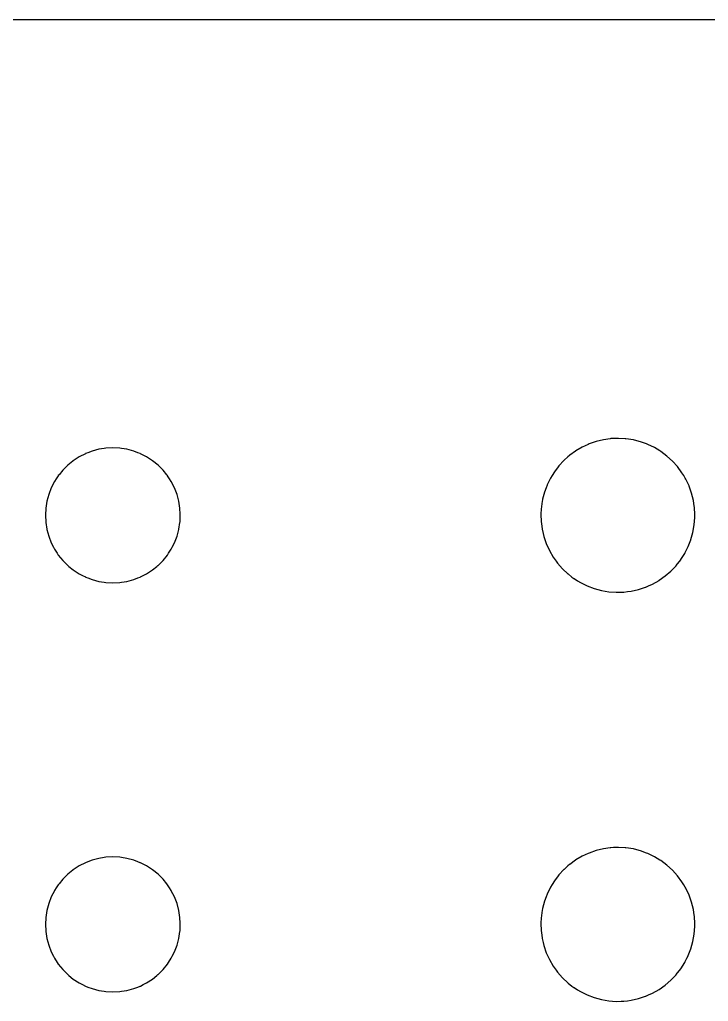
# Model space of a CAD drawing. Extents: x 77 to 213, y -151 to -47.
# Drawn here: x 141.8 to 178.1, y -99.3 to -47.5 of the extents above; entities that cross this region are included whole.
import ezdxf

# ---------------------------------------------------------------- set-up
doc = ezdxf.new("R2010")
doc.units = 0
doc.layers.add('BLACK', color=7, linetype='CONTINUOUS')

msp = doc.modelspace()

# ---------------------------------------------------------------- linework, layer by layer
at = {"layer": 'BLACK', "linetype": 'CONTINUOUS'}
for p, q in [((81.9566, -47.4985), (208.866, -47.4985)), ((171.786, -69.9141), (171.475, -70.0577)), ((171.833, -69.8925), (171.786, -69.9141)), ((172.208, -69.7619), (171.833, -69.8925)), ((172.594, -69.6686), (172.208, -69.7619)), ((172.944, -69.6193), (172.594, -69.6686)), ((172.984, -69.6138), (172.944, -69.6193)), ((172.987, -69.6133), (172.984, -69.6138)), ((172.984, -69.6138), (172.984, -69.6138)), ((173.122, -69.6077), (172.987, -69.6133)), ((173.38, -69.5968), (173.122, -69.6077)), ((173.383, -69.5967), (173.38, -69.5968)), ((173.38, -69.5968), (173.38, -69.5968)), ((173.748, -69.6171), (173.383, -69.5967)), ((173.777, -69.6187), (173.748, -69.6171)), ((173.78, -69.6189), (173.777, -69.6187)), ((173.777, -69.6187), (173.777, -69.6187)), ((174.172, -69.6796), (173.78, -69.6189)), ((174.175, -69.6804), (174.172, -69.6796)), ((174.35, -69.7252), (174.175, -69.6804)), ((174.175, -69.6804), (174.175, -69.6804)), ((174.557, -69.7783), (174.35, -69.7252)), ((174.559, -69.7794), (174.557, -69.7783)), ((174.87, -69.8925), (174.559, -69.7794)), ((174.559, -69.7794), (174.559, -69.7794)), ((174.93, -69.9141), (174.87, -69.8925)), ((175.288, -70.0856), (174.93, -69.9141)), ((145.233, -70.4062), (144.906, -70.5725)), ((145.236, -70.4047), (145.233, -70.4062)), ((145.233, -70.4062), (145.233, -70.4062)), ((145.239, -70.4035), (145.236, -70.4047)), ((145.365, -70.3551), (145.239, -70.4035)), ((145.239, -70.4035), (145.239, -70.4035)), ((145.584, -70.271), (145.365, -70.3551)), ((145.944, -70.1745), (145.584, -70.271)), ((145.947, -70.174), (145.944, -70.1745)), ((146.221, -70.1307), (145.947, -70.174)), ((145.947, -70.174), (145.947, -70.174)), ((146.313, -70.1161), (146.221, -70.1307)), ((146.316, -70.116), (146.313, -70.1161)), ((146.682, -70.0968), (146.316, -70.116)), ((146.316, -70.116), (146.316, -70.116)), ((146.685, -70.0966), (146.682, -70.0968)), ((146.688, -70.0968), (146.685, -70.0966)), ((147.054, -70.116), (146.688, -70.0968)), ((147.057, -70.1161), (147.054, -70.116)), ((147.054, -70.116), (147.054, -70.116)), ((147.149, -70.1307), (147.057, -70.1161)), ((147.423, -70.174), (147.149, -70.1307)), ((147.426, -70.1745), (147.423, -70.174)), ((147.423, -70.174), (147.423, -70.174)), ((147.786, -70.271), (147.426, -70.1745)), ((148.005, -70.3551), (147.786, -70.271)), ((148.131, -70.4035), (148.005, -70.3551)), ((148.134, -70.4047), (148.131, -70.4035)), ((148.131, -70.4035), (148.131, -70.4035)), ((148.137, -70.4062), (148.134, -70.4047)), ((148.294, -70.486), (148.137, -70.4062)), ((148.137, -70.4062), (148.137, -70.4062)), ((171.116, -70.2702), (170.811, -70.4914)), ((171.13, -70.2599), (171.116, -70.2702)), ((171.472, -70.059), (171.13, -70.2599)), ((171.475, -70.0577), (171.472, -70.059)), ((171.475, -70.0577), (171.475, -70.0577)), ((175.29, -70.0872), (175.288, -70.0856)), ((175.578, -70.2617), (175.29, -70.0872)), ((175.29, -70.0872), (175.29, -70.0872)), ((175.627, -70.2913), (175.578, -70.2617)), ((175.945, -70.5291), (175.627, -70.2913)), ((144.563, -70.7991), (144.301, -71.0119)), ((144.588, -70.7792), (144.563, -70.7991)), ((144.59, -70.7772), (144.588, -70.7792)), ((144.588, -70.7792), (144.588, -70.7792)), ((144.593, -70.7754), (144.59, -70.7772)), ((144.901, -70.5758), (144.593, -70.7754)), ((144.903, -70.574), (144.901, -70.5758)), ((144.901, -70.5758), (144.901, -70.5758)), ((144.906, -70.5725), (144.903, -70.574)), ((144.906, -70.5725), (144.906, -70.5725)), ((148.467, -70.574), (148.294, -70.486)), ((148.78, -70.7772), (148.467, -70.574)), ((149.069, -71.0119), (148.78, -70.7772)), ((170.51, -70.7591), (170.244, -71.0458)), ((170.512, -70.7568), (170.51, -70.7591)), ((170.51, -70.7591), (170.51, -70.7591)), ((170.72, -70.5725), (170.512, -70.7568)), ((170.807, -70.4953), (170.72, -70.5725)), ((170.809, -70.4932), (170.807, -70.4953)), ((170.807, -70.4953), (170.807, -70.4953)), ((170.811, -70.4914), (170.809, -70.4932)), ((170.811, -70.4914), (170.811, -70.4914)), ((176.238, -70.7968), (175.945, -70.5291)), ((176.504, -71.0918), (176.238, -70.7968)), ((144.035, -71.2782), (143.842, -71.5169)), ((144.037, -71.2756), (144.035, -71.2782)), ((144.035, -71.2782), (144.035, -71.2782)), ((144.301, -71.0119), (144.037, -71.2756)), ((149.333, -71.2756), (149.069, -71.0119)), ((149.335, -71.2782), (149.333, -71.2756)), ((149.528, -71.5169), (149.335, -71.2782)), ((149.335, -71.2782), (149.335, -71.2782)), ((170.001, -71.3669), (169.88, -71.5629)), ((170.002, -71.3643), (170.001, -71.3669)), ((170.001, -71.3669), (170.001, -71.3669)), ((170.207, -71.0943), (170.002, -71.3643)), ((170.24, -71.0506), (170.207, -71.0943)), ((170.242, -71.0481), (170.24, -71.0506)), ((170.24, -71.0506), (170.24, -71.0506)), ((170.244, -71.0458), (170.242, -71.0481)), ((170.244, -71.0458), (170.244, -71.0458)), ((176.739, -71.4114), (176.504, -71.0918)), ((176.831, -71.5655), (176.739, -71.4114)), ((143.598, -71.8812), (143.431, -72.2077)), ((143.599, -71.8783), (143.598, -71.8812)), ((143.598, -71.8812), (143.598, -71.8812)), ((143.69, -71.7377), (143.599, -71.8783)), ((143.8, -71.5683), (143.69, -71.7377)), ((143.802, -71.5655), (143.8, -71.5683)), ((143.8, -71.5683), (143.8, -71.5683)), ((143.842, -71.5169), (143.802, -71.5655)), ((149.568, -71.5655), (149.528, -71.5169)), ((149.57, -71.5683), (149.568, -71.5655)), ((149.68, -71.7377), (149.57, -71.5683)), ((149.57, -71.5683), (149.57, -71.5683)), ((149.771, -71.8783), (149.68, -71.7377)), ((149.772, -71.8812), (149.771, -71.8783)), ((149.939, -72.2077), (149.772, -71.8812)), ((149.772, -71.8812), (149.772, -71.8812)), ((169.794, -71.7024), (169.62, -72.0593)), ((169.88, -71.5629), (169.794, -71.7024)), ((176.913, -71.7024), (176.831, -71.5655)), ((176.943, -71.7524), (176.913, -71.7024)), ((177.112, -72.1116), (176.943, -71.7524)), ((143.43, -72.2106), (143.296, -72.5589)), ((143.431, -72.2077), (143.43, -72.2106)), ((149.94, -72.2106), (149.939, -72.2077)), ((150.074, -72.5589), (149.94, -72.2106)), ((169.482, -72.4314), (169.38, -72.8152)), ((169.564, -72.2106), (169.482, -72.4314)), ((169.619, -72.0621), (169.564, -72.2106)), ((169.62, -72.0593), (169.619, -72.0621)), ((169.619, -72.0621), (169.619, -72.0621)), ((177.113, -72.1145), (177.112, -72.1116)), ((177.227, -72.4343), (177.113, -72.1145)), ((177.245, -72.4856), (177.227, -72.4343)), ((177.341, -72.8707), (177.245, -72.4856)), ((143.199, -72.9191), (143.141, -73.2875)), ((143.296, -72.5589), (143.199, -72.9191)), ((150.171, -72.9191), (150.074, -72.5589)), ((150.229, -73.2875), (150.171, -72.9191)), ((169.346, -73.028), (169.317, -73.2071)), ((169.38, -72.8182), (169.346, -73.028)), ((169.38, -72.8152), (169.38, -72.8182)), ((177.341, -72.8738), (177.341, -72.8707)), ((177.364, -73.028), (177.341, -72.8738)), ((177.341, -72.8738), (177.341, -72.8738)), ((177.399, -73.2635), (177.364, -73.028)), ((143.141, -73.2875), (143.122, -73.66)), ((150.245, -73.6033), (150.229, -73.2875)), ((169.31, -73.321), (169.292, -73.6033)), ((169.317, -73.2101), (169.31, -73.321)), ((169.317, -73.2071), (169.317, -73.2101)), ((169.317, -73.2101), (169.317, -73.2101)), ((177.399, -73.2666), (177.399, -73.2635)), ((177.416, -73.6033), (177.399, -73.2666)), ((143.122, -73.66), (143.122, -73.6633)), ((143.122, -73.6633), (143.139, -74)), ((143.139, -74), (143.141, -74.0325)), ((143.141, -74.0325), (143.142, -74.0357)), ((143.142, -74.0357), (143.199, -74.3965)), ((150.171, -74.3965), (150.228, -74.0357)), ((150.228, -74.0357), (150.229, -74.0325)), ((150.229, -74.0325), (150.231, -74)), ((150.231, -74), (150.248, -73.6633)), ((150.248, -73.66), (150.245, -73.6033)), ((150.248, -73.6633), (150.248, -73.66)), ((169.292, -73.6033), (169.292, -73.6064)), ((169.292, -73.6064), (169.292, -73.6175)), ((169.292, -73.6175), (169.305, -73.9785)), ((169.305, -73.9785), (169.306, -74)), ((169.306, -74), (169.306, -74.0031)), ((169.306, -74.0031), (169.306, -74.0031)), ((169.306, -74.0031), (169.317, -74.0833)), ((169.317, -74.0833), (169.358, -74.3935)), ((177.386, -74.1693), (177.417, -73.7735)), ((177.416, -73.6064), (177.416, -73.6033)), ((177.418, -73.66), (177.416, -73.6064)), ((177.417, -73.7735), (177.418, -73.66)), ((143.199, -74.3965), (143.199, -74.4009)), ((143.199, -74.4009), (143.296, -74.7611)), ((150.074, -74.7611), (150.171, -74.4009)), ((150.171, -74.4009), (150.171, -74.3965)), ((169.358, -74.3935), (169.359, -74.3965)), ((169.359, -74.3965), (169.359, -74.3965)), ((169.359, -74.3965), (169.411, -74.62)), ((177.211, -74.9426), (177.317, -74.5602)), ((177.317, -74.5602), (177.386, -74.1693)), ((143.296, -74.7611), (143.43, -75.1094)), ((143.43, -75.1094), (143.431, -75.1123)), ((143.431, -75.1123), (143.431, -75.1123)), ((143.431, -75.1123), (143.549, -75.3431)), ((149.821, -75.3431), (149.939, -75.1123)), ((149.939, -75.1123), (149.94, -75.1094)), ((149.939, -75.1123), (149.939, -75.1123)), ((149.94, -75.1094), (150.074, -74.7611)), ((169.411, -74.62), (169.449, -74.78)), ((169.449, -74.78), (169.577, -75.1558)), ((177.068, -75.3099), (177.21, -74.9455)), ((177.21, -74.9455), (177.211, -74.9426)), ((177.21, -74.9455), (177.21, -74.9455)), ((143.549, -75.3431), (143.599, -75.4417)), ((143.599, -75.4417), (143.601, -75.4445)), ((143.601, -75.4445), (143.601, -75.4445)), ((143.601, -75.4445), (143.744, -75.6643)), ((149.626, -75.6643), (149.769, -75.4445)), ((149.769, -75.4445), (149.771, -75.4417)), ((149.769, -75.4445), (149.769, -75.4445)), ((149.771, -75.4417), (149.821, -75.3431)), ((169.577, -75.1558), (169.741, -75.5174)), ((169.741, -75.5174), (169.939, -75.8612)), ((176.888, -75.6671), (176.914, -75.615)), ((176.914, -75.615), (177.002, -75.4417)), ((177.002, -75.4417), (177.067, -75.3127)), ((177.067, -75.3127), (177.068, -75.3099)), ((177.068, -75.3099), (177.068, -75.3099)), ((143.744, -75.6643), (143.802, -75.7545)), ((143.802, -75.7545), (143.804, -75.7571)), ((143.804, -75.7571), (143.804, -75.7571)), ((143.804, -75.7571), (144.035, -76.0418)), ((144.035, -76.0418), (144.037, -76.0444)), ((144.037, -76.0444), (144.301, -76.3081)), ((149.069, -76.3081), (149.333, -76.0444)), ((149.333, -76.0444), (149.335, -76.0418)), ((149.335, -76.0418), (149.566, -75.7571)), ((149.566, -75.7571), (149.568, -75.7545)), ((149.566, -75.7571), (149.566, -75.7571)), ((149.568, -75.7545), (149.626, -75.6643)), ((169.939, -75.8612), (169.941, -75.8637)), ((169.941, -75.8637), (169.941, -75.8637)), ((169.941, -75.8637), (170.094, -76.0771)), ((170.094, -76.0771), (170.171, -76.184)), ((176.435, -76.3102), (176.673, -76.0047)), ((176.673, -76.0047), (176.675, -76.0023)), ((176.673, -76.0047), (176.673, -76.0047)), ((176.675, -76.0023), (176.677, -75.9997)), ((176.677, -75.9997), (176.886, -75.6697)), ((176.677, -75.9997), (176.677, -75.9997)), ((176.886, -75.6697), (176.888, -75.6671)), ((176.886, -75.6697), (176.886, -75.6697)), ((144.301, -76.3081), (144.303, -76.3102)), ((144.303, -76.3102), (144.303, -76.3102)), ((144.303, -76.3102), (144.362, -76.358)), ((144.362, -76.358), (144.59, -76.5428)), ((144.59, -76.5428), (144.903, -76.746)), ((148.467, -76.746), (148.78, -76.5428)), ((148.78, -76.5428), (149.008, -76.358)), ((149.008, -76.358), (149.067, -76.3102)), ((149.067, -76.3102), (149.069, -76.3081)), ((149.067, -76.3102), (149.067, -76.3102)), ((170.171, -76.184), (170.432, -76.4827)), ((170.432, -76.4827), (170.434, -76.4848)), ((170.434, -76.4848), (170.719, -76.7523)), ((175.857, -76.862), (176.157, -76.6026)), ((176.157, -76.6026), (176.159, -76.6004)), ((176.159, -76.6004), (176.429, -76.3173)), ((176.159, -76.6004), (176.159, -76.6004)), ((176.429, -76.3173), (176.431, -76.3151)), ((176.431, -76.3151), (176.435, -76.3102)), ((144.903, -76.746), (145.076, -76.834)), ((145.076, -76.834), (145.233, -76.9138)), ((145.233, -76.9138), (145.233, -76.9138)), ((145.233, -76.9138), (145.236, -76.9153)), ((145.236, -76.9153), (145.239, -76.9165)), ((145.239, -76.9165), (145.239, -76.9165)), ((145.239, -76.9165), (145.365, -76.9649)), ((145.365, -76.9649), (145.584, -77.049)), ((145.584, -77.049), (145.944, -77.1455)), ((145.944, -77.1455), (145.947, -77.146)), ((145.947, -77.146), (145.947, -77.146)), ((145.947, -77.146), (146.221, -77.1893)), ((146.221, -77.1893), (146.313, -77.2039)), ((147.057, -77.2039), (147.149, -77.1893)), ((147.149, -77.1893), (147.423, -77.146)), ((147.423, -77.146), (147.426, -77.1455)), ((147.423, -77.146), (147.423, -77.146)), ((147.426, -77.1455), (147.786, -77.049)), ((147.786, -77.049), (148.005, -76.9649)), ((148.005, -76.9649), (148.131, -76.9165)), ((148.131, -76.9165), (148.134, -76.9153)), ((148.131, -76.9165), (148.131, -76.9165)), ((148.134, -76.9153), (148.137, -76.9138)), ((148.137, -76.9138), (148.294, -76.834)), ((148.137, -76.9138), (148.137, -76.9138)), ((148.294, -76.834), (148.467, -76.746)), ((170.719, -76.7523), (170.719, -76.7523)), ((170.719, -76.7523), (170.721, -76.7544)), ((170.721, -76.7544), (170.724, -76.7563)), ((170.724, -76.7563), (170.724, -76.7563)), ((170.724, -76.7563), (170.932, -76.9165)), ((170.932, -76.9165), (171.036, -76.9967)), ((171.036, -76.9967), (171.039, -76.9983)), ((171.039, -76.9983), (171.039, -76.9983)), ((171.039, -76.9983), (171.22, -77.1116)), ((171.22, -77.1116), (171.373, -77.207)), ((175.19, -77.2854), (175.53, -77.0924)), ((175.53, -77.0924), (175.532, -77.0908)), ((175.53, -77.0924), (175.53, -77.0924)), ((175.532, -77.0908), (175.857, -76.862)), ((146.313, -77.2039), (146.316, -77.204)), ((146.316, -77.204), (146.316, -77.204)), ((146.316, -77.204), (146.682, -77.2232)), ((146.682, -77.2232), (146.685, -77.2234)), ((146.685, -77.2234), (146.688, -77.2232)), ((146.688, -77.2232), (147.054, -77.204)), ((147.054, -77.204), (147.057, -77.2039)), ((147.054, -77.204), (147.054, -77.204)), ((171.373, -77.207), (171.728, -77.3835)), ((171.728, -77.3835), (172.099, -77.5245)), ((172.099, -77.5245), (172.482, -77.6286)), ((172.482, -77.6286), (172.485, -77.6291)), ((172.485, -77.6291), (172.485, -77.6291)), ((172.485, -77.6291), (172.871, -77.6943)), ((172.871, -77.6943), (172.871, -77.6943)), ((172.871, -77.6943), (172.874, -77.6948)), ((172.874, -77.6948), (172.877, -77.695)), ((172.877, -77.695), (172.877, -77.695)), ((172.877, -77.695), (173.267, -77.7223)), ((173.27, -77.7225), (173.526, -77.7153)), ((173.526, -77.7153), (173.664, -77.7115)), ((173.664, -77.7115), (173.667, -77.7114)), ((173.664, -77.7115), (173.664, -77.7115)), ((173.667, -77.7114), (173.67, -77.711)), ((173.67, -77.711), (173.858, -77.6872)), ((173.67, -77.711), (173.67, -77.711)), ((173.858, -77.6872), (174.061, -77.6617)), ((174.061, -77.6617), (174.064, -77.661)), ((174.064, -77.661), (174.445, -77.5744)), ((174.064, -77.661), (174.064, -77.661)), ((174.445, -77.5744), (174.448, -77.5737)), ((174.445, -77.5744), (174.445, -77.5744)), ((174.448, -77.5737), (174.596, -77.5245)), ((174.596, -77.5245), (174.821, -77.4494)), ((174.821, -77.4494), (174.822, -77.4494)), ((174.822, -77.4494), (174.824, -77.4484)), ((174.824, -77.4484), (174.968, -77.3846)), ((174.968, -77.3846), (175.184, -77.2882)), ((175.184, -77.2882), (175.187, -77.2869)), ((175.184, -77.2882), (175.184, -77.2882)), ((175.187, -77.2869), (175.19, -77.2854)), ((173.267, -77.7223), (173.267, -77.7223)), ((173.267, -77.7223), (173.27, -77.7225)), ((173.38, -91.1868), (173.122, -91.1977)), ((173.383, -91.1867), (173.38, -91.1868)), ((173.38, -91.1868), (173.38, -91.1868)), ((173.748, -91.2071), (173.383, -91.1867)), ((146.313, -91.7061), (146.221, -91.7207)), ((146.316, -91.706), (146.313, -91.7061)), ((146.682, -91.6868), (146.316, -91.706)), ((146.316, -91.706), (146.316, -91.706)), ((146.685, -91.6866), (146.682, -91.6868)), ((146.688, -91.6868), (146.685, -91.6866)), ((147.054, -91.706), (146.688, -91.6868)), ((147.057, -91.7061), (147.054, -91.706)), ((147.054, -91.706), (147.054, -91.706)), ((147.149, -91.7207), (147.057, -91.7061)), ((171.472, -91.649), (171.13, -91.8499)), ((171.475, -91.6477), (171.472, -91.649)), ((171.786, -91.5041), (171.475, -91.6477)), ((171.475, -91.6477), (171.475, -91.6477)), ((171.833, -91.4825), (171.786, -91.5041)), ((172.208, -91.3519), (171.833, -91.4825)), ((172.594, -91.2586), (172.208, -91.3519)), ((172.944, -91.2093), (172.594, -91.2586)), ((172.984, -91.2038), (172.944, -91.2093)), ((172.987, -91.2033), (172.984, -91.2038)), ((172.984, -91.2038), (172.984, -91.2038)), ((173.122, -91.1977), (172.987, -91.2033)), ((173.777, -91.2087), (173.748, -91.2071)), ((173.78, -91.2089), (173.777, -91.2087)), ((173.777, -91.2087), (173.777, -91.2087)), ((174.172, -91.2696), (173.78, -91.2089)), ((174.175, -91.2704), (174.172, -91.2696)), ((174.35, -91.3152), (174.175, -91.2704)), ((174.175, -91.2704), (174.175, -91.2704)), ((174.557, -91.3683), (174.35, -91.3152)), ((174.559, -91.3694), (174.557, -91.3683)), ((174.87, -91.4825), (174.559, -91.3694)), ((174.559, -91.3694), (174.559, -91.3694)), ((174.93, -91.5041), (174.87, -91.4825)), ((175.288, -91.6756), (174.93, -91.5041)), ((175.29, -91.6772), (175.288, -91.6756)), ((175.578, -91.8517), (175.29, -91.6772)), ((175.29, -91.6772), (175.29, -91.6772)), ((144.901, -92.1658), (144.593, -92.3654)), ((144.903, -92.164), (144.901, -92.1658)), ((144.901, -92.1658), (144.901, -92.1658)), ((144.906, -92.1625), (144.903, -92.164)), ((145.233, -91.9962), (144.906, -92.1625)), ((144.906, -92.1625), (144.906, -92.1625)), ((145.236, -91.9947), (145.233, -91.9962)), ((145.233, -91.9962), (145.233, -91.9962)), ((145.239, -91.9935), (145.236, -91.9947)), ((145.365, -91.9451), (145.239, -91.9935)), ((145.239, -91.9935), (145.239, -91.9935)), ((145.584, -91.861), (145.365, -91.9451)), ((145.944, -91.7645), (145.584, -91.861)), ((145.947, -91.764), (145.944, -91.7645)), ((146.221, -91.7207), (145.947, -91.764)), ((145.947, -91.764), (145.947, -91.764)), ((147.423, -91.764), (147.149, -91.7207)), ((147.426, -91.7645), (147.423, -91.764)), ((147.423, -91.764), (147.423, -91.764)), ((147.786, -91.861), (147.426, -91.7645)), ((148.005, -91.9451), (147.786, -91.861)), ((148.131, -91.9935), (148.005, -91.9451)), ((148.134, -91.9947), (148.131, -91.9935)), ((148.131, -91.9935), (148.131, -91.9935)), ((148.137, -91.9962), (148.134, -91.9947)), ((148.294, -92.076), (148.137, -91.9962)), ((148.137, -91.9962), (148.137, -91.9962)), ((148.467, -92.164), (148.294, -92.076)), ((148.78, -92.3672), (148.467, -92.164)), ((170.72, -92.1625), (170.512, -92.3468)), ((170.807, -92.0853), (170.72, -92.1625)), ((170.809, -92.0832), (170.807, -92.0853)), ((170.807, -92.0853), (170.807, -92.0853)), ((170.811, -92.0814), (170.809, -92.0832)), ((171.116, -91.8602), (170.811, -92.0814)), ((170.811, -92.0814), (170.811, -92.0814)), ((171.13, -91.8499), (171.116, -91.8602)), ((175.627, -91.8813), (175.578, -91.8517)), ((175.945, -92.1191), (175.627, -91.8813)), ((176.238, -92.3868), (175.945, -92.1191)), ((144.301, -92.6019), (144.037, -92.8656)), ((144.563, -92.3891), (144.301, -92.6019)), ((144.588, -92.3692), (144.563, -92.3891)), ((144.59, -92.3672), (144.588, -92.3692)), ((144.588, -92.3692), (144.588, -92.3692)), ((144.593, -92.3654), (144.59, -92.3672)), ((149.069, -92.6019), (148.78, -92.3672)), ((149.333, -92.8656), (149.069, -92.6019)), ((170.207, -92.6843), (170.002, -92.9543)), ((170.24, -92.6406), (170.207, -92.6843)), ((170.242, -92.6381), (170.24, -92.6405)), ((170.24, -92.6405), (170.24, -92.6406)), ((170.244, -92.6358), (170.242, -92.6381)), ((170.51, -92.3491), (170.244, -92.6358)), ((170.244, -92.6358), (170.244, -92.6358)), ((170.512, -92.3468), (170.51, -92.3491)), ((170.51, -92.3491), (170.51, -92.3491)), ((176.504, -92.6818), (176.238, -92.3868)), ((176.739, -93.0014), (176.504, -92.6818)), ((143.8, -93.1583), (143.69, -93.3277)), ((143.802, -93.1555), (143.8, -93.1583)), ((143.8, -93.1583), (143.8, -93.1583)), ((143.842, -93.1069), (143.802, -93.1555)), ((144.035, -92.8682), (143.842, -93.1069)), ((144.037, -92.8656), (144.035, -92.8682)), ((144.035, -92.8682), (144.035, -92.8682)), ((149.335, -92.8682), (149.333, -92.8656)), ((149.528, -93.1069), (149.335, -92.8682)), ((149.335, -92.8682), (149.335, -92.8682)), ((149.568, -93.1555), (149.528, -93.1069)), ((149.57, -93.1583), (149.568, -93.1555)), ((149.68, -93.3277), (149.57, -93.1583)), ((149.57, -93.1583), (149.57, -93.1583)), ((169.88, -93.1529), (169.794, -93.2924)), ((170.001, -92.9569), (169.88, -93.1529)), ((170.002, -92.9543), (170.001, -92.9569)), ((170.001, -92.9569), (170.001, -92.9569)), ((176.831, -93.1555), (176.739, -93.0014)), ((176.913, -93.2924), (176.831, -93.1555)), ((143.598, -93.4712), (143.431, -93.7977)), ((143.599, -93.4683), (143.598, -93.4712)), ((143.598, -93.4712), (143.598, -93.4712)), ((143.69, -93.3277), (143.599, -93.4683)), ((149.771, -93.4683), (149.68, -93.3277)), ((149.772, -93.4712), (149.771, -93.4683)), ((149.939, -93.7977), (149.772, -93.4712)), ((149.772, -93.4712), (149.772, -93.4712)), ((169.619, -93.6521), (169.564, -93.8006)), ((169.62, -93.6493), (169.619, -93.6521)), ((169.619, -93.6521), (169.619, -93.6521)), ((169.794, -93.2924), (169.62, -93.6493)), ((176.943, -93.3424), (176.913, -93.2924)), ((177.112, -93.7016), (176.943, -93.3424)), ((177.113, -93.7045), (177.112, -93.7016)), ((177.227, -94.0243), (177.113, -93.7045)), ((143.296, -94.1489), (143.199, -94.5091)), ((143.43, -93.8006), (143.296, -94.1489)), ((143.431, -93.7977), (143.43, -93.8006)), ((149.94, -93.8006), (149.939, -93.7977)), ((150.074, -94.1489), (149.94, -93.8006)), ((150.171, -94.5091), (150.074, -94.1489)), ((169.482, -94.0214), (169.38, -94.4052)), ((169.564, -93.8006), (169.482, -94.0214)), ((177.245, -94.0755), (177.227, -94.0243)), ((177.341, -94.4607), (177.245, -94.0755)), ((143.199, -94.5091), (143.141, -94.8775)), ((150.229, -94.8775), (150.171, -94.5091)), ((169.317, -94.8001), (169.31, -94.911)), ((169.346, -94.618), (169.317, -94.7971)), ((169.317, -94.7971), (169.317, -94.8001)), ((169.317, -94.8001), (169.317, -94.8001)), ((169.38, -94.4082), (169.346, -94.618)), ((169.38, -94.4052), (169.38, -94.4082)), ((177.341, -94.4638), (177.341, -94.4607)), ((177.364, -94.618), (177.341, -94.4638)), ((177.341, -94.4638), (177.341, -94.4638)), ((177.399, -94.8535), (177.364, -94.618)), ((143.141, -94.8775), (143.122, -95.25)), ((143.122, -95.25), (143.122, -95.2533)), ((143.122, -95.2533), (143.139, -95.59)), ((150.245, -95.1933), (150.229, -94.8775)), ((150.231, -95.59), (150.248, -95.2533)), ((150.248, -95.25), (150.245, -95.1933)), ((150.248, -95.2533), (150.248, -95.25)), ((169.31, -94.911), (169.292, -95.1933)), ((169.292, -95.1933), (169.292, -95.1964)), ((169.292, -95.1964), (169.292, -95.2075)), ((169.292, -95.2075), (169.305, -95.5685)), ((177.399, -94.8566), (177.399, -94.8535)), ((177.416, -95.1933), (177.399, -94.8566)), ((177.416, -95.1964), (177.416, -95.1933)), ((177.418, -95.25), (177.416, -95.1964)), ((177.417, -95.3635), (177.418, -95.25)), ((143.139, -95.59), (143.141, -95.6225)), ((143.141, -95.6225), (143.142, -95.6257)), ((143.142, -95.6257), (143.199, -95.9865)), ((150.171, -95.9865), (150.228, -95.6257)), ((150.228, -95.6257), (150.229, -95.6225)), ((150.229, -95.6225), (150.231, -95.59)), ((169.305, -95.5685), (169.306, -95.59)), ((169.306, -95.59), (169.306, -95.5931)), ((169.306, -95.5931), (169.306, -95.5931)), ((169.306, -95.5931), (169.317, -95.6733)), ((169.317, -95.6733), (169.358, -95.9835)), ((177.317, -96.1502), (177.386, -95.7593)), ((177.386, -95.7593), (177.417, -95.3635)), ((143.199, -95.9865), (143.199, -95.9909)), ((143.199, -95.9909), (143.296, -96.3511)), ((143.296, -96.3511), (143.43, -96.6994)), ((149.94, -96.6994), (150.074, -96.3511)), ((150.074, -96.3511), (150.171, -95.9909)), ((150.171, -95.9909), (150.171, -95.9865)), ((169.358, -95.9835), (169.359, -95.9865)), ((169.359, -95.9865), (169.359, -95.9865)), ((169.359, -95.9865), (169.411, -96.21)), ((169.411, -96.21), (169.449, -96.37)), ((169.449, -96.37), (169.577, -96.7458)), ((177.211, -96.5326), (177.317, -96.1502)), ((143.43, -96.6994), (143.431, -96.7023)), ((143.431, -96.7023), (143.431, -96.7023)), ((143.431, -96.7023), (143.549, -96.9331)), ((149.821, -96.9331), (149.939, -96.7023)), ((149.939, -96.7023), (149.94, -96.6994)), ((149.939, -96.7023), (149.939, -96.7023)), ((169.577, -96.7458), (169.741, -97.1074)), ((177.068, -96.8999), (177.21, -96.5355)), ((177.21, -96.5355), (177.211, -96.5326)), ((177.21, -96.5355), (177.21, -96.5355)), ((143.549, -96.9331), (143.599, -97.0317)), ((143.599, -97.0317), (143.601, -97.0345)), ((143.601, -97.0345), (143.601, -97.0345)), ((143.601, -97.0345), (143.744, -97.2543)), ((143.744, -97.2543), (143.802, -97.3445)), ((143.802, -97.3445), (143.804, -97.3471)), ((143.804, -97.3471), (143.804, -97.3471)), ((143.804, -97.3471), (144.035, -97.6318)), ((149.335, -97.6318), (149.566, -97.3471)), ((149.566, -97.3471), (149.568, -97.3445)), ((149.566, -97.3471), (149.566, -97.3471)), ((149.568, -97.3445), (149.626, -97.2543)), ((149.626, -97.2543), (149.769, -97.0345)), ((149.769, -97.0345), (149.771, -97.0317)), ((149.769, -97.0345), (149.769, -97.0345)), ((149.771, -97.0317), (149.821, -96.9331)), ((169.741, -97.1074), (169.939, -97.4512)), ((176.677, -97.5897), (176.886, -97.2597)), ((176.886, -97.2597), (176.888, -97.2571)), ((176.886, -97.2597), (176.886, -97.2597)), ((176.888, -97.2571), (176.914, -97.205)), ((176.914, -97.205), (177.002, -97.0317)), ((177.002, -97.0317), (177.067, -96.9027)), ((177.067, -96.9027), (177.068, -96.8999)), ((177.068, -96.8999), (177.068, -96.8999)), ((144.035, -97.6318), (144.037, -97.6344)), ((144.037, -97.6344), (144.301, -97.8981)), ((144.301, -97.8981), (144.303, -97.9002)), ((144.303, -97.9002), (144.303, -97.9002)), ((144.303, -97.9002), (144.362, -97.948)), ((149.008, -97.948), (149.067, -97.9002)), ((149.067, -97.9002), (149.069, -97.8981)), ((149.067, -97.9002), (149.067, -97.9002)), ((149.069, -97.8981), (149.333, -97.6344)), ((149.333, -97.6344), (149.335, -97.6318)), ((169.939, -97.4512), (169.941, -97.4537)), ((169.941, -97.4537), (169.941, -97.4537)), ((169.941, -97.4537), (170.094, -97.6671)), ((170.094, -97.6671), (170.171, -97.774)), ((170.171, -97.774), (170.432, -98.0727)), ((176.159, -98.1904), (176.429, -97.9073)), ((176.429, -97.9073), (176.431, -97.9051)), ((176.431, -97.9051), (176.435, -97.9002)), ((176.435, -97.9002), (176.673, -97.5947)), ((176.673, -97.5947), (176.675, -97.5923)), ((176.673, -97.5947), (176.673, -97.5947)), ((176.675, -97.5923), (176.677, -97.5897)), ((176.677, -97.5897), (176.677, -97.5897)), ((144.362, -97.948), (144.59, -98.1328)), ((144.59, -98.1328), (144.903, -98.336)), ((144.903, -98.336), (145.076, -98.424)), ((145.076, -98.424), (145.233, -98.5038)), ((148.137, -98.5038), (148.294, -98.424)), ((148.294, -98.424), (148.467, -98.336)), ((148.467, -98.336), (148.78, -98.1328)), ((148.78, -98.1328), (149.008, -97.948)), ((170.432, -98.0727), (170.434, -98.0748)), ((170.434, -98.0748), (170.719, -98.3423)), ((170.719, -98.3423), (170.719, -98.3423)), ((170.719, -98.3423), (170.721, -98.3444)), ((170.721, -98.3444), (170.724, -98.3463)), ((170.724, -98.3463), (170.724, -98.3463)), ((170.724, -98.3463), (170.932, -98.5065)), ((175.857, -98.452), (176.157, -98.1926)), ((176.157, -98.1926), (176.159, -98.1904)), ((176.159, -98.1904), (176.159, -98.1904)), ((145.233, -98.5038), (145.233, -98.5038)), ((145.233, -98.5038), (145.236, -98.5053)), ((145.236, -98.5053), (145.239, -98.5065)), ((145.239, -98.5065), (145.239, -98.5065)), ((145.239, -98.5065), (145.365, -98.5549)), ((145.365, -98.5549), (145.584, -98.639)), ((145.584, -98.639), (145.944, -98.7355)), ((145.944, -98.7355), (145.947, -98.736)), ((145.947, -98.736), (145.947, -98.736)), ((145.947, -98.736), (146.221, -98.7793)), ((146.221, -98.7793), (146.313, -98.7939)), ((146.313, -98.7939), (146.316, -98.794)), ((146.316, -98.794), (146.316, -98.794)), ((146.316, -98.794), (146.682, -98.8132)), ((146.682, -98.8132), (146.685, -98.8134)), ((146.685, -98.8134), (146.688, -98.8132)), ((146.688, -98.8132), (147.054, -98.794)), ((147.054, -98.794), (147.057, -98.7939)), ((147.054, -98.794), (147.054, -98.794)), ((147.057, -98.7939), (147.149, -98.7793)), ((147.149, -98.7793), (147.423, -98.736)), ((147.423, -98.736), (147.426, -98.7355)), ((147.423, -98.736), (147.423, -98.736)), ((147.426, -98.7355), (147.786, -98.639)), ((147.786, -98.639), (148.005, -98.5549)), ((148.005, -98.5549), (148.131, -98.5065)), ((148.131, -98.5065), (148.134, -98.5053)), ((148.131, -98.5065), (148.131, -98.5065)), ((148.134, -98.5053), (148.137, -98.5038)), ((148.137, -98.5038), (148.137, -98.5038)), ((170.932, -98.5065), (171.036, -98.5867)), ((171.036, -98.5867), (171.039, -98.5883)), ((171.039, -98.5883), (171.039, -98.5883)), ((171.039, -98.5883), (171.22, -98.7017)), ((171.22, -98.7017), (171.373, -98.797)), ((171.373, -98.797), (171.728, -98.9735)), ((174.968, -98.9746), (175.184, -98.8782)), ((175.184, -98.8782), (175.187, -98.8769)), ((175.184, -98.8782), (175.184, -98.8782)), ((175.187, -98.8769), (175.19, -98.8754)), ((175.19, -98.8754), (175.53, -98.6824)), ((175.53, -98.6824), (175.532, -98.6808)), ((175.53, -98.6824), (175.53, -98.6824)), ((175.532, -98.6808), (175.857, -98.452)), ((171.728, -98.9735), (172.099, -99.1145)), ((172.099, -99.1145), (172.482, -99.2186)), ((172.482, -99.2186), (172.485, -99.2191)), ((172.485, -99.2191), (172.485, -99.2191)), ((172.485, -99.2191), (172.871, -99.2843)), ((172.871, -99.2843), (172.871, -99.2843)), ((172.871, -99.2843), (172.874, -99.2848)), ((172.874, -99.2848), (172.877, -99.285)), ((172.877, -99.285), (172.877, -99.285)), ((172.877, -99.285), (173.267, -99.3123)), ((173.267, -99.3123), (173.267, -99.3123)), ((173.267, -99.3123), (173.27, -99.3125)), ((173.27, -99.3125), (173.526, -99.3053)), ((173.526, -99.3053), (173.664, -99.3015)), ((173.664, -99.3015), (173.667, -99.3014)), ((173.664, -99.3015), (173.664, -99.3015)), ((173.667, -99.3014), (173.67, -99.301)), ((173.67, -99.301), (173.858, -99.2772)), ((173.67, -99.301), (173.67, -99.301)), ((173.858, -99.2772), (174.061, -99.2517)), ((174.061, -99.2517), (174.064, -99.251)), ((174.064, -99.251), (174.445, -99.1644)), ((174.064, -99.251), (174.064, -99.251)), ((174.445, -99.1644), (174.448, -99.1637)), ((174.445, -99.1644), (174.445, -99.1644)), ((174.448, -99.1637), (174.596, -99.1145)), ((174.596, -99.1145), (174.821, -99.0394)), ((174.821, -99.0394), (174.822, -99.0394)), ((174.822, -99.0394), (174.824, -99.0384)), ((174.824, -99.0384), (174.968, -98.9746))]:
    msp.add_line(p, q, dxfattribs=at)

doc.saveas('drawing.dxf')
